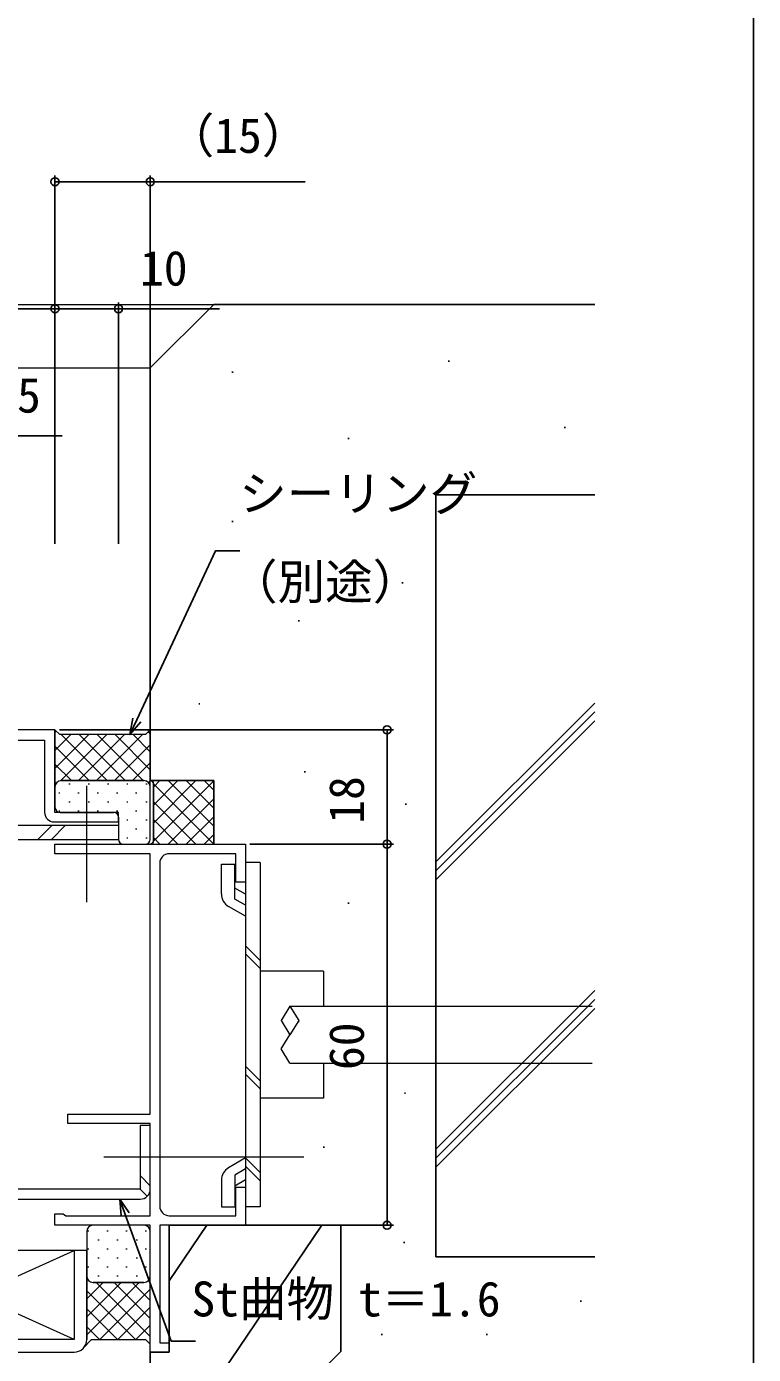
# Model space of a CAD drawing. Units: millimetres, scale not verified. Extents: x -437 to 438, y -554 to 551.
# Drawn here: x 323.7 to 438.2, y -406.5 to -197.5 of the extents above; entities that cross this region are included whole.
import ezdxf
from ezdxf.enums import TextEntityAlignment as Align

# ---------------------------------------------------------------- set-up
doc = ezdxf.new("R2010")
doc.units = ezdxf.units.MM
doc.header["$LTSCALE"] = 4
for name, color, linetype, lineweight in [('0-2_YKK_11', 1, 'Continuous', 18), ('0-3_YKK_11E', 4, 'Continuous', 18), ('0-4_YKK_12', 2, 'Continuous', 18), ('0-5_YKK_13', 4, 'Continuous', 18)]:
    doc.layers.add(name, color=color, linetype=linetype, lineweight=lineweight)
for name, color, linetype in [('0-7_YKK_D', 6, 'Continuous'), ('0-8_YKK_ZWAK', 7, 'Continuous'), ('0-9_YSS_K', 3, 'Continuous'), ('0-A_YSS_KE', 3, 'Continuous')]:
    doc.layers.add(name, color=color, linetype=linetype)
doc.styles.add('ＭＳ ゴシック', font='')
doc.styles.get('ＭＳ ゴシック').set_extended_font_data('MS Gothic')

msp = doc.modelspace()

# ---------------------------------------------------------------- linework, layer by layer
at = {"layer": '0-2_YKK_11'}
for p, q in [((325.457, -325.5), (327.757, -323.2)), ((327.58, -325.5), (329.88, -323.2)), ((341.6, -378.377), (343.2, -379.977)), ((342.731, -381.631), (341.6, -380.5))]:
    msp.add_line(p, q, dxfattribs=at)
at = {"layer": '0-2_YKK_11', "color": 211}
for points in [[(328.07, -322.7), (338.2, -322.7), (338.2, -321.2), (328.2, -321.2), (328.2, -308.2), (293.2, -308.2)], [(309.83, -376.57), (309.83, -309.83), (316.57, -309.83), (316.57, -316.109), (317.2, -317.2), (318.2, -317.2), (318.2, -309.83), (326.57, -309.83), (326.57, -321.2)]]:
    msp.add_lwpolyline(points, dxfattribs=at)
at = {"layer": '0-2_YKK_11'}
for points in [[(320.5, -323.2), (338.2, -323.2), (338.2, -325.5), (320.5, -325.5)], [(343.2, -380.5), (343.2, -370.5), (341.6, -370.5), (341.6, -380.5)], [(341.6, -380.5), (308.2, -380.5), (308.2, -382.1), (341.6, -382.1)]]:
    msp.add_lwpolyline(points, dxfattribs=at)
at = {"layer": '0-2_YKK_11', "color": 211}
msp.add_arc((328.07, -321.2), 1.5, 180.00001, 269.99999, dxfattribs=at)
at = {"layer": '0-2_YKK_11'}
msp.add_arc((341.6, -380.5), 1.6, 270, 0, dxfattribs=at)
at = {"layer": '0-3_YKK_11E'}
msp.add_line((344.7, -329.2), (344.7, -383.2), dxfattribs=at)
msp.add_lwpolyline([(346.2, -384.7), (356.7, -384.7), (356.7, -380.2), (358.2, -380.2), (358.2, -386.2), (344.7, -386.2), (344.7, -404.7), (346.2, -404.7), (346.2, -406.2), (343.2, -406.2), (343.2, -386.2), (328.2, -386.2), (328.2, -384.4), (329.5, -384.4), (329.694, -384.55), (329.887, -384.7), (343.2, -384.7), (343.2, -370.2), (330.2, -370.2), (330.2, -368.7), (343.2, -368.7), (343.2, -327.7), (328.2, -327.7), (328.2, -326.2), (358.2, -326.2), (358.2, -332.2), (356.7, -332.2), (356.7, -327.7), (346.2, -327.7)], dxfattribs=at)
for centre, start, end in [((346.2, -329.2), 90.00001, 179.99999), ((346.2, -383.2), 180.00001, 269.99999)]:
    msp.add_arc(centre, 1.5, start, end, dxfattribs=at)
at = {"layer": '0-4_YKK_12'}
for p, q in [((156.605, -241.2), (353.2, -241.2)), ((156.605, -251.2), (343.2, -251.2))]:
    msp.add_line(p, q, dxfattribs=at)
at = {"layer": '0-5_YKK_13'}
for p, q in [((328.2, -308.2), (328.2, -317.2)), ((328.404, -308.404), (328.2, -308.609)), ((333.516, -308.95), (328.2, -314.266)), ((330.687, -308.95), (328.2, -311.437)), ((336.344, -308.95), (329.088, -316.206)), ((329.184, -308.95), (336.434, -316.2)), ((339.173, -308.95), (331.923, -316.2)), ((332.012, -308.95), (339.262, -316.2)), ((342.001, -308.95), (334.751, -316.2)), ((334.841, -308.95), (342.091, -316.2)), ((337.669, -308.95), (343.2, -314.481)), ((340.497, -308.95), (343.2, -311.653)), ((342.888, -308.512), (343.2, -308.824)), ((328.2, -310.795), (333.605, -316.2)), ((343.2, -310.579), (337.579, -316.2)), ((328.2, -313.623), (330.777, -316.2)), ((343.2, -313.408), (340.408, -316.2)), ((328.2, -316.452), (328.378, -316.63)), ((328.206, -317.088), (328.2, -317.094)), ((328.2, -317.2), (328.2, -320.4)), ((329.2, -316.2), (342.2, -316.2)), ((342.2, -316.2), (329.2, -316.2)), ((330.4, -316.695), (330.6, -316.695)), ((333.205, -335.31), (333.205, -317)), ((333.43, -316.695), (333.63, -316.695)), ((336.46, -316.695), (336.66, -316.695)), ((339.49, -316.695), (339.69, -316.695)), ((342.52, -316.695), (342.72, -316.695)), ((343.2, -316.236), (342.925, -316.511)), ((343.2, -325.4), (343.2, -317.191)), ((328.785, -318.11), (328.985, -318.11)), ((330.4, -319.525), (330.6, -319.525)), ((331.815, -318.11), (332.015, -318.11)), ((333.43, -319.525), (333.63, -319.525)), ((334.845, -318.11), (335.045, -318.11)), ((336.46, -319.525), (336.66, -319.525)), ((337.875, -318.11), (338.075, -318.11)), ((339.49, -319.525), (339.69, -319.525)), ((340.905, -318.11), (341.105, -318.11)), ((342.52, -319.525), (342.72, -319.525)), ((328.785, -320.94), (328.985, -320.94)), ((329, -321.2), (337.453, -321.2)), ((331.815, -320.94), (332.015, -320.94)), ((334.845, -320.94), (335.045, -320.94)), ((337.875, -320.94), (338.075, -320.94)), ((338.2, -321.95), (338.2, -325.4)), ((340.905, -320.94), (341.105, -320.94)), ((339.49, -322.355), (339.69, -322.355)), ((340.905, -323.77), (341.105, -323.77)), ((342.52, -322.355), (342.72, -322.355)), ((339.49, -325.185), (339.69, -325.185)), ((342.52, -325.185), (342.72, -325.185)), ((339, -326.2), (342.4, -326.2)), ((354.4, -329.375), (356.549, -329.375)), ((354.401, -334.017), (354.401, -329.375)), ((356.549, -334.853), (356.549, -329.375)), ((360.5, -329.072), (358.2, -329.072)), ((358.2, -329.072), (358.2, -383.328)), ((360.5, -329.072), (360.5, -383.328)), ((358.201, -334.075), (356.549, -333.121)), ((358.201, -337.539), (355.551, -336.009)), ((358.201, -335.807), (356.549, -334.853)), ((360.5, -344.502), (358.2, -342.202)), ((360.5, -345.785), (358.2, -343.485)), ((370.5, -346.2), (360.5, -346.2)), ((370.5, -346.2), (370.5, -351.7)), ((366.6, -354.216), (366.6, -353.95)), ((360.5, -363.446), (358.2, -361.146)), ((370.5, -360.7), (370.5, -366.2)), ((360.5, -364.729), (358.2, -362.429)), ((370.5, -366.2), (360.5, -366.2)), ((367.4, -375.5), (335.9, -375.5)), ((358.2, -375.611), (355.55, -377.141)), ((360.5, -377.917), (358.2, -375.617)), ((358.2, -377.343), (356.548, -378.297)), ((356.548, -378.297), (356.548, -383.325)), ((360.5, -379.2), (358.2, -376.9)), ((354.4, -379.133), (354.4, -383.325)), ((358.2, -379.075), (356.548, -380.029)), ((354.399, -383.325), (356.548, -383.325)), ((360.5, -383.328), (358.2, -383.328)), ((342.2, -386.2), (334.2, -386.2)), ((333.2, -387.2), (333.2, -394.2)), ((333.52, -387.148), (333.32, -387.148)), ((335.135, -388.563), (334.935, -388.563)), ((336.55, -387.148), (336.35, -387.148)), ((338.165, -388.563), (337.965, -388.563)), ((339.58, -387.148), (339.38, -387.148)), ((341.195, -388.563), (340.995, -388.563)), ((342.61, -387.148), (342.41, -387.148)), ((343.2, -394.2), (343.2, -387.2)), ((300.201, -404.2), (331.201, -390.2)), ((331.201, -390.2), (302.501, -390.2)), ((333.52, -389.978), (333.32, -389.978)), ((336.55, -389.978), (336.35, -389.978)), ((339.58, -389.978), (339.38, -389.978)), ((342.61, -389.978), (342.41, -389.978)), ((331.201, -404.2), (302.501, -391.239)), ((333.52, -392.808), (333.32, -392.808)), ((335.135, -391.393), (334.935, -391.393)), ((336.55, -392.808), (336.35, -392.808)), ((338.165, -391.393), (337.965, -391.393)), ((339.58, -392.808), (339.38, -392.808)), ((341.195, -391.393), (340.995, -391.393)), ((342.61, -392.808), (342.41, -392.808)), ((333.2, -394.2), (333.201, -404.2)), ((333.386, -394.78), (333.2, -394.966)), ((335.135, -394.223), (334.935, -394.223)), ((338.165, -394.223), (337.965, -394.223)), ((341.195, -394.223), (340.995, -394.223)), ((342.9, -394.914), (343.2, -395.213)), ((343.2, -404.95), (343.2, -394.2)), ((341.451, -395.2), (333.2, -403.451)), ((338.623, -395.2), (333.2, -400.623)), ((335.795, -395.2), (333.2, -397.794)), ((333.2, -396.527), (340.873, -404.2)), ((342.2, -395.2), (334.2, -395.2)), ((334.2, -395.2), (342.2, -395.2)), ((334.701, -395.2), (343.2, -403.699)), ((343.2, -396.28), (335.28, -404.2)), ((337.53, -395.2), (343.2, -400.87)), ((340.358, -395.2), (343.2, -398.042)), ((333.2, -399.356), (338.044, -404.2)), ((343.2, -399.108), (338.108, -404.2)), ((333.2, -402.184), (335.216, -404.2)), ((343.2, -401.937), (340.937, -404.2)), ((343.2, -404.765), (343.108, -404.858))]:
    msp.add_line(p, q, dxfattribs=at)
at = {"layer": '0-5_YKK_13', "color": 1}
msp.add_line((300.201, -406.2), (331.201, -406.2), dxfattribs=at)
at = {"layer": '0-5_YKK_13'}
for points in [[(343.2, -317.2), (343.2, -308.2), (342.45, -308.95), (328.95, -308.95), (328.2, -308.2)], [(365.2, -351.7), (363.8, -353.95), (365.2, -356.2)], [(365.2, -351.7), (388.2, -351.7), (412.801, -351.7)], [(365.2, -351.7), (366.6, -353.95), (365.2, -356.2)], [(363.8, -353.921), (363.8, -353.936), (363.8, -353.95)], [(365.2, -360.7), (363.8, -358.45), (365.2, -356.2)], [(365.2, -360.7), (388.2, -360.7), (412.801, -360.7)], [(332.656, -405.572), (333.95, -404.2), (342.45, -404.2), (343.2, -404.95)]]:
    msp.add_lwpolyline(points, dxfattribs=at)
at = {"layer": '0-5_YKK_13', "color": 1}
for points in [[(331.201, -390.2), (331.201, -404.2), (300.201, -404.2), (300.201, -378.2), (298.201, -378.2), (298.201, -404.2)], [(333.201, -404.2), (333.201, -390.2), (331.201, -390.2)]]:
    msp.add_lwpolyline(points, dxfattribs=at)
at = {"layer": '0-5_YKK_13'}
for centre, radius, start, end in [((329.2, -317.2), 1, 90, 180), ((329.2, -317.2), 1, 90, 180), ((342.2, -317.2), 1, 359.99608, 90.00162), ((342.2, -317.2), 1, 0.51288, 90), ((329, -320.4), 0.8, 180, 269.99996), ((337.45, -321.95), 0.75, 0.00136, 89.77261), ((339, -325.4), 0.8, 180, 270), ((342.4, -325.4), 0.8, 270, 0), ((356.701, -334.017), 2.3, 179.99772, 239.99747), ((356.7, -379.133), 2.3, 120.00025, 180), ((334.2, -387.2), 1, 90, 180), ((342.2, -387.2), 1, 0, 90), ((334.2, -394.2), 1, 180, 270), ((334.2, -394.2), 1, 180, 270), ((342.2, -394.2), 1, 270, 0), ((342.2, -394.2), 1, 270, 0)]:
    msp.add_arc(centre, radius, start, end, dxfattribs=at)
at = {"layer": '0-5_YKK_13', "color": 1}
msp.add_arc((331.201, -404.2), 2, 270, 0, dxfattribs=at)
at = {"layer": '0-7_YKK_D'}
for p, q in [((328.2, -278.9), (328.2, -220.9)), ((343.2, -278.9), (343.2, -220.9)), ((293.2, -241.9), (328.2, -241.9)), ((328.2, -278.9), (328.2, -240.9)), ((328.2, -278.9), (328.2, -240.9)), ((338.2, -278.9), (338.2, -240.9)), ((308.2, -261.9), (329.317, -261.9)), ((328.9, -308.2), (381.5, -308.2)), ((380.5, -326.2), (380.5, -308.2)), ((358.9, -326.2), (381.5, -326.2)), ((358.9, -326.2), (381.5, -326.2)), ((380.5, -386.2), (380.5, -326.2)), ((358.9, -386.2), (381.5, -386.2))]:
    msp.add_line(p, q, dxfattribs=at)
for points in [[(328.2, -221.9), (343.2, -221.9), (367.605, -221.9)], [(328.2, -241.9), (338.2, -241.9), (354.125, -241.9)], [(340.002, -308.95), (341.08, -306.639), (353.506, -279.992), (357.306, -279.992)], [(341.699, -306.928), (340.002, -308.95), (340.461, -306.35)], [(338.623, -384.73), (338.393, -382.1), (339.907, -384.263)], [(338.393, -382.1), (339.265, -384.496), (346.524, -404.441), (350.324, -404.441)]]:
    msp.add_lwpolyline(points, dxfattribs=at)
for centre in [(328.2, -221.9), (343.2, -221.9), (328.2, -241.9), (328.2, -241.9), (338.2, -241.9), (380.5, -308.2), (380.5, -326.2), (380.5, -326.2), (380.5, -386.2)]:
    msp.add_circle(centre, 0.637, dxfattribs=at)
at = {"layer": '0-8_YKK_ZWAK'}
msp.add_lwpolyline([(-436.8, -553.7), (438.2, -553.7), (438.2, 516.3)], dxfattribs=at)
at = {"layer": '0-9_YSS_K'}
for p, q in [((390.11, -250.123), (390.31, -250.123)), ((356.056, -251.856), (356.256, -251.856)), ((408.4, -260.575), (408.6, -260.575)), ((374.346, -262.308), (374.546, -262.308)), ((356.056, -275.372), (356.256, -275.372)), ((382.836, -285.051), (383.036, -285.051)), ((366.507, -291.049), (366.707, -291.049)), ((350.83, -304.114), (351.03, -304.114)), ((388.2, -328.975), (413.2, -303.975)), ((388.2, -330.389), (413.2, -305.389)), ((388.2, -331.803), (413.2, -306.803)), ((367.431, -314.836), (367.631, -314.836)), ((343.7, -322.886), (350.386, -316.2)), ((343.7, -320.058), (347.558, -316.2)), ((343.7, -317.229), (344.729, -316.2)), ((343.7, -325.715), (353.2, -316.215)), ((353.2, -326.185), (343.7, -316.685)), ((343.7, -316.7), (343.7, -325.7)), ((353.2, -323.357), (346.043, -316.2)), ((353.2, -320.528), (348.872, -316.2)), ((353.2, -317.7), (351.7, -316.2)), ((350.386, -326.2), (343.7, -319.514)), ((346.043, -326.2), (353.2, -319.043)), ((383.358, -319.891), (383.558, -319.891)), ((348.872, -326.2), (353.2, -321.872)), ((347.558, -326.2), (343.7, -322.342)), ((344.729, -326.2), (343.7, -325.171)), ((351.7, -326.2), (353.2, -324.7)), ((374.346, -335.468), (374.546, -335.468)), ((388.2, -374.229), (413.2, -349.229)), ((388.2, -375.644), (413.2, -350.644)), ((388.2, -377.058), (413.2, -352.058)), ((383.226, -365.432), (383.426, -365.432)), ((370.435, -373.913), (370.635, -373.913)), ((370.2, -386.2), (343.2, -426.2)), ((352.103, -386.2), (346.2, -394.945)), ((383.098, -388.91), (383.298, -388.91)), ((410.926, -398.178), (411.126, -398.178)), ((379.571, -403.403), (379.771, -403.403)), ((396.101, -403.403), (396.301, -403.403))]:
    msp.add_line(p, q, dxfattribs=at)
for centre, start, end in [((343.2, -316.7), 0, 90), ((343.2, -325.7), 270, 0)]:
    msp.add_arc(centre, 0.5, start, end, dxfattribs=at)
at = {"layer": '0-A_YSS_KE'}
for p, q in [((343.2, -251.2), (353.2, -241.2)), ((413.2, -241.2), (353.2, -241.2)), ((413.2, -271.2), (388.2, -271.2)), ((388.2, -391.2), (388.2, -271.2)), ((373.2, -386.2), (346.2, -386.2)), ((346.2, -406.2), (346.2, -386.2)), ((388.2, -391.2), (413.2, -391.2)), ((343.2, -406.2), (343.2, -436.2)), ((343.2, -406.2), (346.2, -406.2))]:
    msp.add_line(p, q, dxfattribs=at)
for points in [[(353.2, -326.2), (353.2, -316.2), (343.2, -316.2), (343.2, -251.2)], [(365.1, -414.2), (373.2, -406.1), (373.2, -386.2)]]:
    msp.add_lwpolyline(points, dxfattribs=at)

# ---------------------------------------------------------------- texts
at = {"layer": '0-7_YKK_D', "style": 'ＭＳ ゴシック'}
for s, p in [('（15）', (345.79, -219.005)), ('10', (341.599, -239.9)), ('2.5', (314.746, -259.9)), ('シーリング', (357.194, -275.373)), ('（別途）', (355.745, -289.279)), ('St曲物 t＝1.6', (349.685, -402.211))]:
    msp.add_text(s, height=5.499, dxfattribs=at).set_placement(p, align=Align.BOTTOM_LEFT)
for s, p in [('18', (378.5, -322.974)), ('60', (378.5, -361.761))]:
    msp.add_text(s, height=5.499, rotation=90, dxfattribs=at).set_placement(p, align=Align.BOTTOM_LEFT)

doc.saveas('drawing.dxf')
